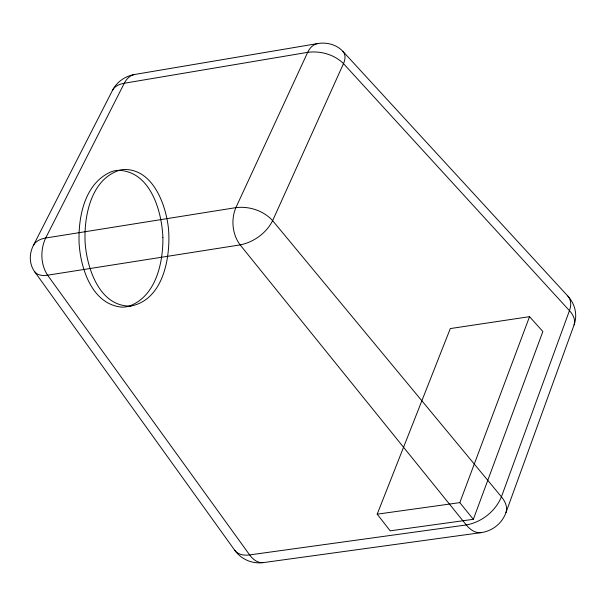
<?xml version="1.0" encoding="UTF-8"?>
<svg xmlns="http://www.w3.org/2000/svg" width="606" height="606" viewBox="0 0 606 606"><rect width="100%" height="100%" fill="white"/><g stroke="black" fill="none" stroke-linecap="round" stroke-linejoin="round"><path stroke-width="0.91" d="M234.696 550.24A32.171 31.073 -69.2 0 0 263.413 562.595L481.035 532.636A32.822 31.679 41.5 0 0 505.957 512.623L574.087 324.884C575.874 319.726 572.882 314.385 569.451 310.666L343.496 63.615C334.3 54.464 320.385 50.654 307.674 52.343L124.291 83.242C119.768 84.022 114.852 85.931 112.572 90.196L33.391 245.407A28.709 25.505 -35.9 0 0 34.64 271.693L234.696 550.24C238.037 554.854 244.362 555.694 249.634 554.914L466.294 524.955C481.626 522.258 495.519 511.252 501.427 496.822L569.451 310.666C571.238 305.985 571.488 300.031 567.875 296.122L342.973 51.442A27.634 24.232 -13 0 0 317.688 43.556L134.502 74.5C129.82 75.318 126.343 79.166 124.291 83.242L45.67 238.022C40.223 249.627 40.45 264.352 47.594 275.192L249.634 554.914C252.657 559.149 257.353 563.072 262.868 562.656M505.957 512.623C507.911 507.01 504.995 501.094 501.427 496.822L272.639 220.66C263.58 210.646 249.157 205.987 235.878 207.638L45.67 238.022C40.882 238.779 35.754 240.908 33.391 245.407M473.347 519.312L542.862 331.512L529.538 316.665L450.303 328.573L377.197 514.168L390.173 530.833L473.347 519.312L459.81 502.632L377.197 514.168M459.81 502.632L529.538 316.665M317.688 43.556C313.022 44.344 309.545 48.2 307.674 52.343L235.878 207.638C230.81 219.607 232.31 234.439 240.127 244.892L466.294 524.955C469.817 529.349 475.089 533.378 481.035 532.636M130.479 306.144C163.453 299.947 170.627 257.262 168.566 229.629C166.294 204.964 152.515 166.756 121.556 169.657C91.203 177.596 83.704 215.925 85.151 242.892C86.931 268.125 99.52 306.947 130.881 306.053M342.973 51.442C346.034 54.775 345.268 59.85 343.496 63.615L272.639 220.66C266.352 233.113 253.755 242.203 240.127 244.892L47.594 275.192C43.132 275.904 37.595 275.632 34.64 271.693M567.875 296.122A31.232 28.99 13.9 0 1 574.087 324.884M112.572 90.196A27.308 23.702 -24.8 0 1 134.502 74.5M162.893 237.681C163.165 262.981 155.886 296.485 129.07 306.174A25.316 23.013 -34.7 0 1 121.874 307.144C92.279 304.432 80.803 269.079 79.136 243.847C77.932 217.524 84.454 182.777 111.746 171.566A24.513 21.771 -29.6 0 1 118.609 170.316C150.629 171.392 161.946 211.615 162.893 237.681"/></g></svg>
